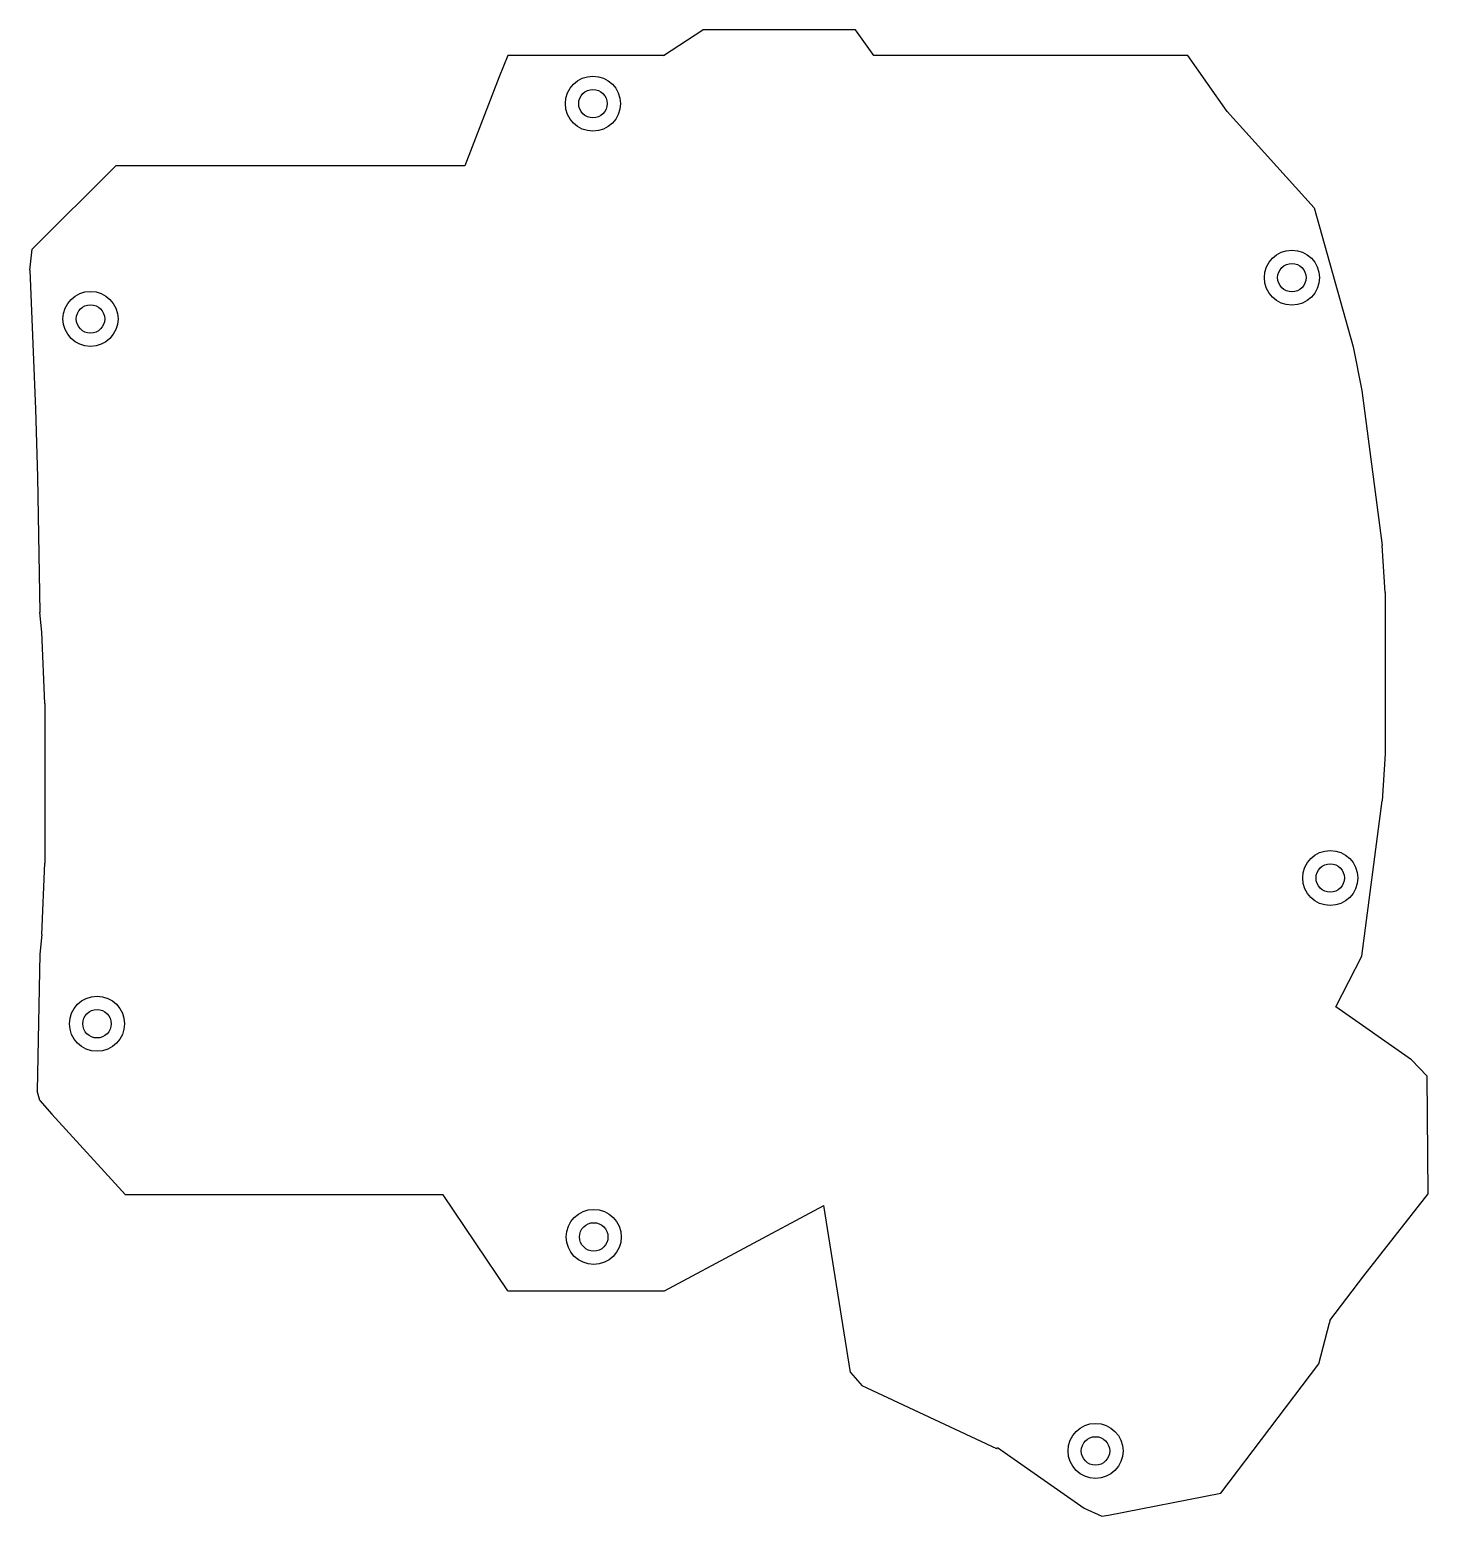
# Model space of a CAD drawing. Header units: millimetres. Extents: x -63 to 90, y -92 to 70.
import ezdxf

# ---------------------------------------------------------------- set-up
doc = ezdxf.new("R2010")
doc.units = ezdxf.units.MM

msp = doc.modelspace()

# ---------------------------------------------------------------- linework, layer by layer
for p, q in [((6.45, 67.34, -3), (10.71, 70.16, -3)), ((6.45, 67.34), (10.71, 70.16)), ((27.35, 70.16, -3), (10.71, 70.16, -3)), ((10.71, 70.16, -3), (10.71, 70.16)), ((27.35, 70.16), (10.71, 70.16)), ((29.34, 67.34, -3), (27.35, 70.16, -3)), ((27.35, 70.16, -3), (27.35, 70.16)), ((29.34, 67.34), (27.35, 70.16)), ((-10.53, 67.34, -3), (-11.49, 65.04, -3)), ((-10.53, 67.34), (-11.49, 65.04)), ((6.45, 67.34, -3), (-10.53, 67.34, -3)), ((-10.53, 67.34, -3), (-10.53, 67.34)), ((6.45, 67.34), (-10.53, 67.34)), ((6.45, 67.34, -3), (6.45, 67.34)), ((63.58, 67.34, -3), (29.34, 67.34, -3)), ((29.34, 67.34, -3), (29.34, 67.34)), ((63.58, 67.34), (29.34, 67.34)), ((67.85, 61.25, -3), (63.58, 67.34, -3)), ((63.58, 67.34, -3), (63.58, 67.34)), ((67.85, 61.25), (63.58, 67.34)), ((-11.49, 65.04, -3), (-15.23, 55.34, -3)), ((-11.49, 65.04), (-15.23, 55.34)), ((-11.49, 65.04, -3), (-11.49, 65.04)), ((-4.26, 62.1, -3), (-4.26, 62.1, -2.25)), ((-2.81, 62.1, -2.25), (-2.81, 62.1)), ((77.35, 50.75, -3), (67.85, 61.25, -3)), ((67.85, 61.25, -3), (67.85, 61.25)), ((77.35, 50.75), (67.85, 61.25)), ((-62.36, 46.25, -3), (-53.25, 55.34, -3)), ((-62.36, 46.25), (-53.25, 55.34)), ((-15.23, 55.34, -3), (-53.25, 55.34, -3)), ((-53.25, 55.34, -3), (-53.25, 55.34)), ((-15.23, 55.34), (-53.25, 55.34)), ((-15.23, 55.34, -3), (-15.23, 55.34)), ((77.35, 50.75, -3), (81.59, 35.6, -3)), ((77.35, 50.75, -3), (77.35, 50.75)), ((77.35, 50.75), (81.59, 35.6)), ((-62.64, 43.95, -3), (-62.36, 46.25, -3)), ((-62.64, 43.95), (-62.36, 46.25)), ((-62.36, 46.25, -3), (-62.36, 46.25)), ((-62.64, 43.95, -3), (-62.03, 28.79, -3)), ((-62.64, 43.95, -3), (-62.64, 43.95)), ((-62.64, 43.95), (-62.03, 28.79)), ((71.92, 43.13, -3), (71.92, 43.13, -2.25)), ((73.37, 43.13, -2.25), (73.37, 43.13)), ((-59.02, 38.63, -3), (-59.02, 38.63, -2.25)), ((-57.57, 38.63, -2.25), (-57.57, 38.63)), ((81.59, 35.6, -3), (82.55, 30.83, -3)), ((81.59, 35.6, -3), (81.59, 35.6)), ((81.59, 35.6), (82.55, 30.83)), ((82.55, 30.83, -3), (84.75, 13.92, -3)), ((82.55, 30.83, -3), (82.55, 30.83)), ((82.55, 30.83), (84.75, 13.92)), ((-62.03, 28.79, -3), (-61.81, 21.42, -3)), ((-62.03, 28.79, -3), (-62.03, 28.79)), ((-62.03, 28.79), (-61.81, 21.42)), ((-61.81, 21.42, -3), (-61.54, 6.64, -3)), ((-61.81, 21.42, -3), (-61.81, 21.42)), ((-61.81, 21.42), (-61.54, 6.64)), ((85.08, 8.8, -3), (84.75, 13.92, -3)), ((84.75, 13.92, -3), (84.75, 13.92)), ((85.08, 8.8), (84.75, 13.92)), ((85.08, 8.8, -3), (85.08, -8.8, -3)), ((85.08, 8.8, -3), (85.08, 8.8)), ((85.08, 8.8), (85.08, -8.8)), ((-61.34, 4.47, -3), (-61.54, 6.64, -3)), ((-61.54, 6.64, -3), (-61.54, 6.64)), ((-61.34, 4.47), (-61.54, 6.64)), ((-60.98, -3.3, -3), (-61.34, 4.47, -3)), ((-61.34, 4.47, -3), (-61.34, 4.47)), ((-60.98, -3.3), (-61.34, 4.47)), ((-60.98, -3.3, -3), (-60.98, -20.7, -3)), ((-60.98, -3.3, -3), (-60.98, -3.3)), ((-60.98, -3.3), (-60.98, -20.7)), ((85.08, -8.8, -3), (84.75, -13.92, -3)), ((85.08, -8.8), (84.75, -13.92)), ((85.08, -8.8, -3), (85.08, -8.8)), ((82.55, -30.83, -3), (84.75, -13.92, -3)), ((82.55, -30.83), (84.75, -13.92)), ((84.75, -13.92, -3), (84.75, -13.92)), ((-61.34, -28.47, -3), (-60.98, -20.7, -3)), ((-61.34, -28.47), (-60.98, -20.7)), ((-60.98, -20.7, -3), (-60.98, -20.7)), ((76.1, -22.32, -3), (76.1, -22.32, -2.25)), ((77.55, -22.32, -2.25), (77.55, -22.32)), ((-61.34, -28.47, -3), (-61.54, -30.64, -3)), ((-61.34, -28.47), (-61.54, -30.64)), ((-61.34, -28.47, -3), (-61.34, -28.47)), ((-61.54, -30.64, -3), (-61.82, -45.52, -3)), ((-61.54, -30.64), (-61.82, -45.52)), ((-61.54, -30.64, -3), (-61.54, -30.64)), ((79.7, -36.35, -3), (82.55, -30.83, -3)), ((79.7, -36.35), (82.55, -30.83)), ((82.55, -30.83, -3), (82.55, -30.83)), ((87.94, -42.13, -3), (79.7, -36.35, -3)), ((79.7, -36.35, -3), (79.7, -36.35)), ((87.94, -42.13), (79.7, -36.35)), ((-58.31, -38.21, -3), (-58.31, -38.21, -2.25)), ((-56.86, -38.21, -2.25), (-56.86, -38.21)), ((87.94, -42.13, -3), (89.65, -43.91, -3)), ((87.94, -42.13, -3), (87.94, -42.13)), ((87.94, -42.13), (89.65, -43.91)), ((89.78, -56.75, -3), (89.65, -43.91, -3)), ((89.65, -43.91, -3), (89.65, -43.91)), ((89.78, -56.75), (89.65, -43.91)), ((-61.54, -46.58, -3), (-61.82, -45.52, -3)), ((-61.82, -45.52, -3), (-61.82, -45.52)), ((-61.54, -46.58), (-61.82, -45.52)), ((-61.54, -46.58, -3), (-60.25, -48.07, -3)), ((-61.54, -46.58, -3), (-61.54, -46.58)), ((-61.54, -46.58), (-60.25, -48.07)), ((-52.22, -56.85, -3), (-60.25, -48.07, -3)), ((-60.25, -48.07, -3), (-60.25, -48.07)), ((-52.22, -56.85), (-60.25, -48.07)), ((-17.6, -56.85, -3), (-52.22, -56.85, -3)), ((-52.22, -56.85, -3), (-52.22, -56.85)), ((-17.6, -56.85), (-52.22, -56.85)), ((-10.53, -67.34, -3), (-17.6, -56.85, -3)), ((-17.6, -56.85, -3), (-17.6, -56.85)), ((-10.53, -67.34), (-17.6, -56.85)), ((6.55, -67.34, -3), (23.9, -58.03, -3)), ((6.55, -67.34), (23.9, -58.03)), ((26.83, -76.22, -3), (23.9, -58.03, -3)), ((23.9, -58.03, -3), (23.9, -58.03)), ((26.83, -76.22), (23.9, -58.03)), ((82.76, -65.69, -3), (89.78, -56.75, -3)), ((82.76, -65.69), (89.78, -56.75)), ((89.78, -56.75, -3), (89.78, -56.75)), ((-4.17, -61.45, -3), (-4.17, -61.45, -2.25)), ((-2.72, -61.45, -2.25), (-2.72, -61.45)), ((79.07, -70.57, -3), (82.76, -65.69, -3)), ((79.07, -70.57), (82.76, -65.69)), ((82.76, -65.69, -3), (82.76, -65.69)), ((-10.53, -67.34, -3), (6.55, -67.34, -3)), ((-10.53, -67.34, -3), (-10.53, -67.34)), ((-10.53, -67.34), (6.55, -67.34)), ((6.55, -67.34, -3), (6.55, -67.34)), ((77.85, -75.28, -3), (79.03, -70.81, -3)), ((77.85, -75.28), (79.03, -70.81)), ((79.07, -70.57, -3), (79.03, -70.81, -3)), ((79.07, -70.57), (79.03, -70.81)), ((79.03, -70.81, -3), (79.03, -70.81)), ((79.07, -70.57, -3), (79.07, -70.57)), ((67.19, -89.37, -3), (77.85, -75.28, -3)), ((67.19, -89.37), (77.85, -75.28)), ((77.85, -75.28, -3), (77.85, -75.28)), ((26.83, -76.22, -3), (28.09, -77.7, -3)), ((26.83, -76.22, -3), (26.83, -76.22)), ((26.83, -76.22), (28.09, -77.7)), ((42.78, -84.54, -3), (28.09, -77.7, -3)), ((28.09, -77.7, -3), (28.09, -77.7)), ((42.78, -84.54), (28.09, -77.7)), ((42.78, -84.54, -3), (42.85, -84.41, -3)), ((42.78, -84.54), (42.85, -84.41)), ((42.78, -84.54, -3), (42.78, -84.54)), ((42.85, -84.41, -3), (52.27, -91.01, -3)), ((42.85, -84.41, -3), (42.85, -84.41)), ((42.85, -84.41), (52.27, -91.01)), ((50.52, -84.78, -3), (50.52, -84.78, -2.25)), ((51.97, -84.78, -2.25), (51.97, -84.78)), ((54.92, -91.79, -3), (67.19, -89.37, -3)), ((54.92, -91.79), (67.19, -89.37)), ((67.19, -89.37, -3), (67.19, -89.37)), ((52.27, -91.01, -3), (54.19, -91.91, -3)), ((52.27, -91.01, -3), (52.27, -91.01)), ((52.27, -91.01), (54.19, -91.91)), ((54.19, -91.91, -3), (54.92, -91.79, -3)), ((54.19, -91.91), (54.92, -91.79)), ((54.19, -91.91, -3), (54.19, -91.91)), ((54.92, -91.79, -3), (54.92, -91.79))]:
    msp.add_line(p, q)
for centre, radius in [((-1.26, 62.1, -3), 3), ((-1.26, 62.1, -2.25), 3), ((-1.26, 62.1), 1.55), ((-1.26, 62.1, -2.25), 1.55), ((74.92, 43.13, -3), 3), ((74.92, 43.13, -2.25), 3), ((74.92, 43.13), 1.55), ((74.92, 43.13, -2.25), 1.55), ((-56.02, 38.63, -3), 3), ((-56.02, 38.63, -2.25), 3), ((-56.02, 38.63), 1.55), ((-56.02, 38.63, -2.25), 1.55), ((79.1, -22.32, -3), 3), ((79.1, -22.32, -2.25), 3), ((79.1, -22.32), 1.55), ((79.1, -22.32, -2.25), 1.55), ((-55.31, -38.21, -3), 3), ((-55.31, -38.21, -2.25), 3), ((-55.31, -38.21), 1.55), ((-55.31, -38.21, -2.25), 1.55), ((-1.17, -61.45, -3), 3), ((-1.17, -61.45, -2.25), 3), ((-1.17, -61.45), 1.55), ((-1.17, -61.45, -2.25), 1.55), ((53.52, -84.78, -3), 3), ((53.52, -84.78, -2.25), 3), ((53.52, -84.78), 1.55), ((53.52, -84.78, -2.25), 1.55)]:
    msp.add_circle(centre, radius)

doc.saveas('drawing.dxf')
